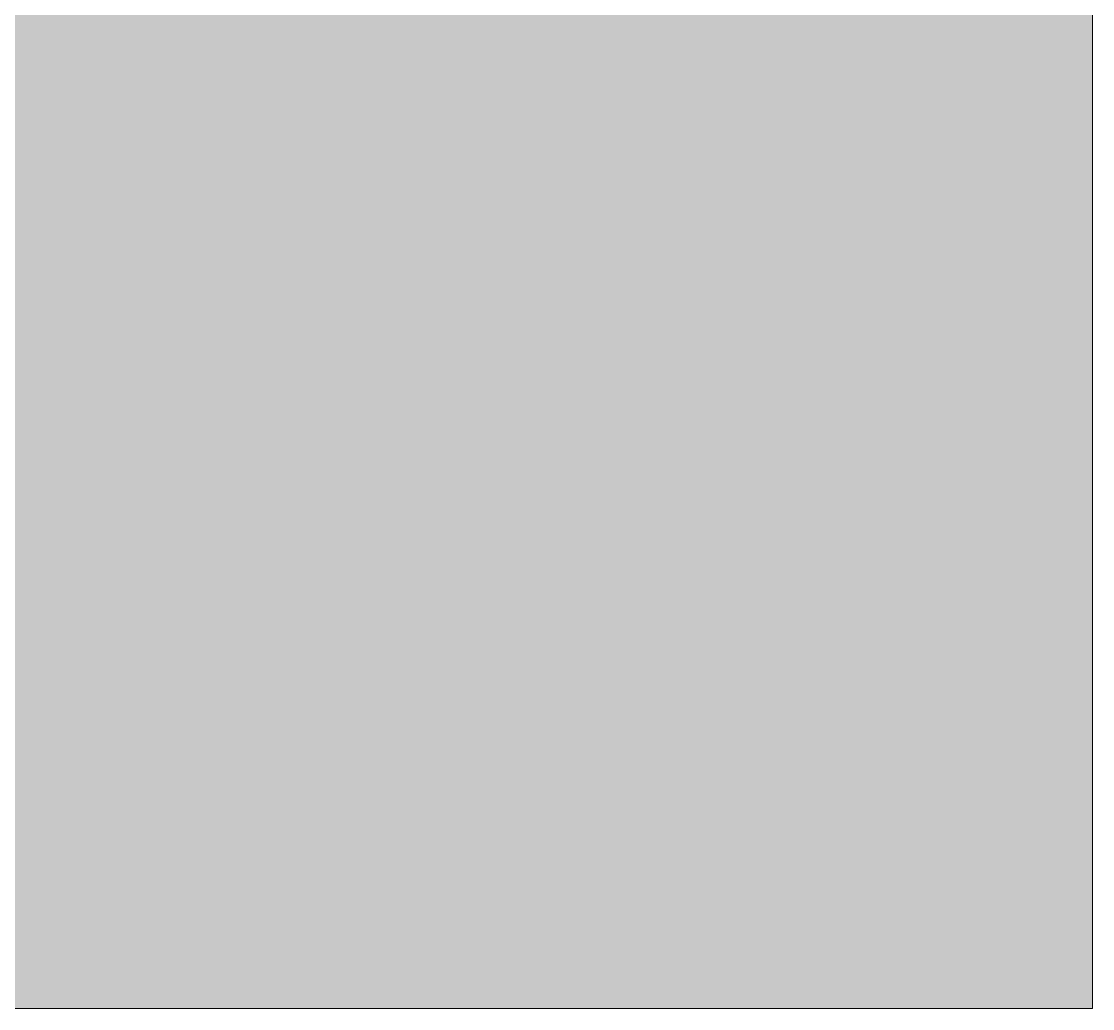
# Model space of a CAD drawing. Header units: inches. Extents: x -4169 to -1846, y 9706 to 12377.
# Drawn here: x -3800.118383 to -3800.116075, y 10532.31514 to 10532.317267 of the extents above; entities that cross this region are included whole.
import ezdxf

# ---------------------------------------------------------------- set-up
doc = ezdxf.new("R2010")
doc.units = ezdxf.units.IN
doc.header["$MEASUREMENT"] = 0
for name, color, linetype, lineweight in [('0-1', 7, 'Continuous', 5), ('0-2', 50, 'Continuous', 18), ('Q-CASE-1', 9, 'Continuous', 9), ('Q-CASE-3', 250, 'Continuous', 9)]:
    doc.layers.add(name, color=color, linetype=linetype, lineweight=lineweight)

# ---------------------------------------------------------------- blocks, each defined once
blk = doc.blocks.new('300 Series Wall Hung Cabinet_302 - 33_ X 27_-2599037-ENLARGED RCP - 3RD FLOOR PLAN')
at = {"layer": 'Q-CASE-1'}
blk.add_hatch(color=256, dxfattribs=at).paths.add_polyline_path([(1.75, 14.6867557), (1.75, 13.1875), (2.238446, 13.1875), (2.238446, 14.6867557)], flags=0)
at = {"layer": 'Q-CASE-3'}
for p, q in [((2.238446, 14.6867557), (1.75, 14.6867557)), ((1.75, 14.6867557), (1.75, 13.1875))]:
    blk.add_line(p, q, dxfattribs=at)
blk = doc.blocks.new('CTR - 1st Phase - Unit Layouts_rvt-1-ENLARGED RCP - 3RD FLOOR PLAN')
at = {"layer": '0-2', "rotation": 180}
blk.add_blockref('300 Series Wall Hung Cabinet_302 - 33_ X 27_-2599037-ENLARGED RCP - 3RD FLOOR PLAN', (-3798.3660752, 10547.0018961), dxfattribs=at)

msp = doc.modelspace()

# ---------------------------------------------------------------- block references
at = {"layer": '0-1'}
msp.add_blockref('CTR - 1st Phase - Unit Layouts_rvt-1-ENLARGED RCP - 3RD FLOOR PLAN', (0, 0), dxfattribs=at)

doc.saveas('drawing.dxf')
